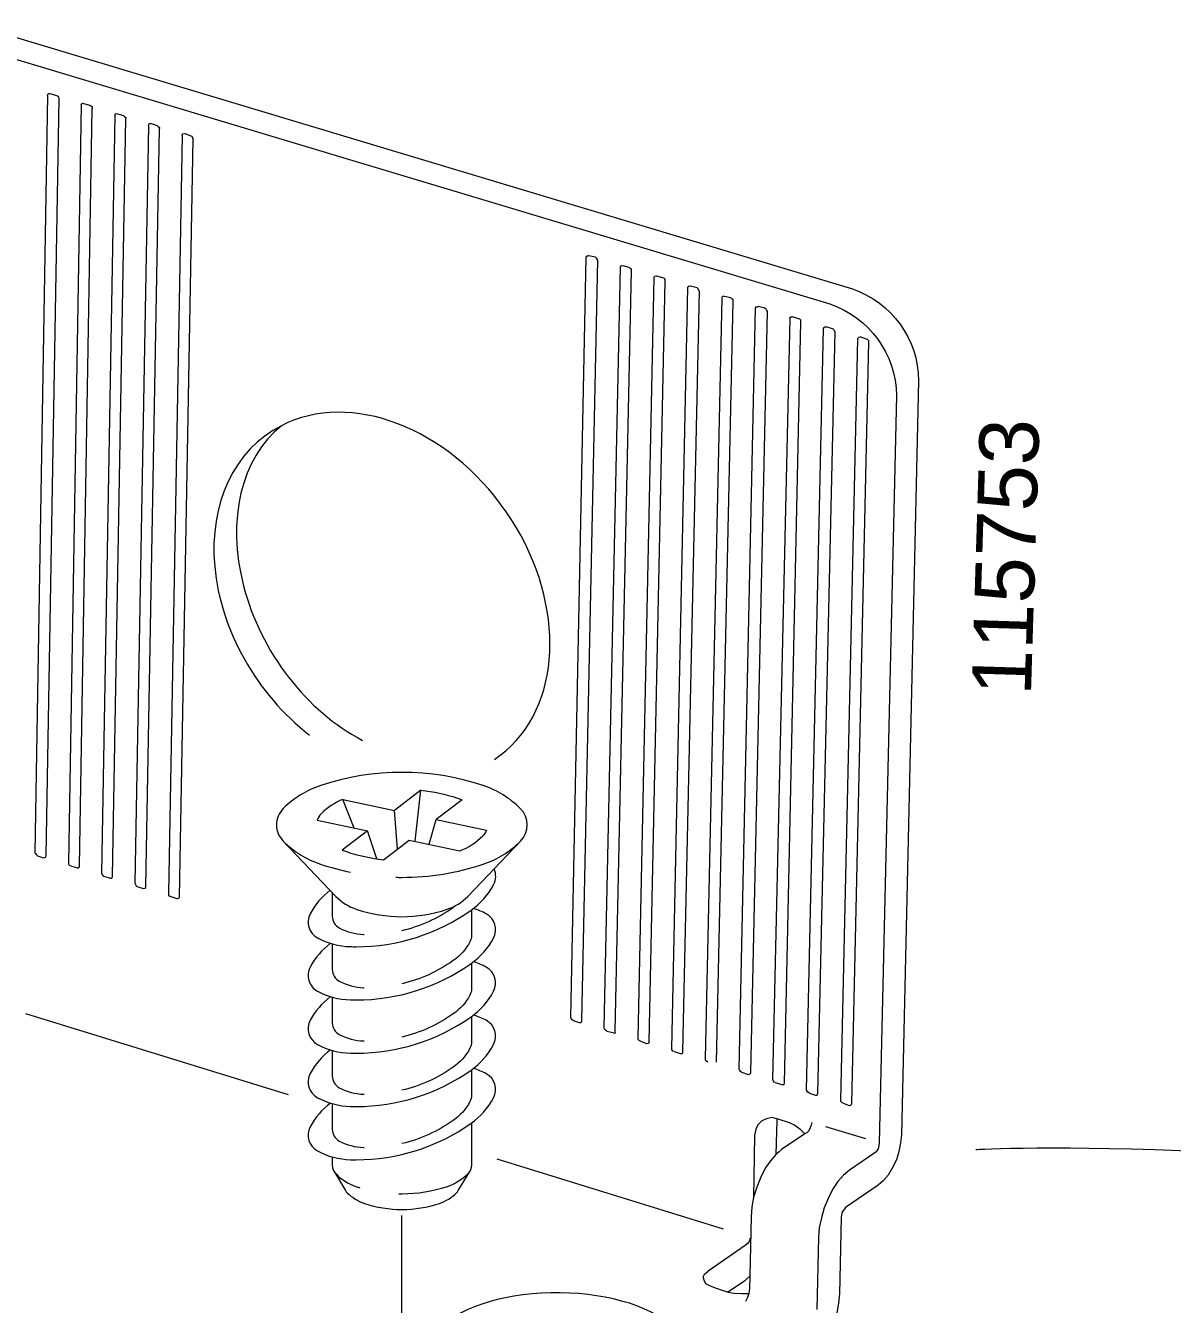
# Model space of a CAD drawing. Header units: metres. Extents: x -8.4 to 7.9, y -3.9 to 2.
# Drawn here: x 3.3059 to 3.4604, y 1.017 to 1.1893 of the extents above; entities that cross this region are included whole.
import ezdxf

# ---------------------------------------------------------------- set-up
doc = ezdxf.new("R2010")
doc.units = ezdxf.units.M
doc.header["$MEASUREMENT"] = 0
doc.layers.add('PDF5_Geometry_Num_Penna__7', color=7, linetype='Continuous', lineweight=18)
doc.layers.add('PDF5_Text_Num_Penna__7', color=7, linetype='Continuous', lineweight=18)
doc.styles.add('GENERATED_STYLE_2', font='')
doc.styles.get('GENERATED_STYLE_2').set_extended_font_data('Arial')

msp = doc.modelspace()

# ---------------------------------------------------------------- linework, layer by layer
at = {"layer": 'PDF5_Geometry_Num_Penna__7', "color": 7, "linetype": 'Continuous', "lineweight": 18, "flags": 128}
for points in [[(3.299251179634374, 1.189297587135925), (3.417277948470453, 1.153819397750529, -0.3189344242175093), (3.426189045990747, 1.14145814653927), (3.423860002369518, 1.039866184139943), (3.423755754621269, 1.038790943079436), (3.423499603011287, 1.037605497256495), (3.423192816780726, 1.036493024857327), (3.42261498640472, 1.035350767387231), (3.422063962592548, 1.034442322723921), (3.421428051328232, 1.033651529090778), (3.420753121620999, 1.033081442833213), (3.416358334405545, 1.030058258134002), (3.416155795923234, 1.02982295607367), (3.415898155059705, 1.029499788054099), (3.415814756861106, 1.029078329300465), (3.415750421107902, 1.02870303740677), (3.415527033075939, 1.018433144950733), (3.415418317567052, 1.017197064507214), (3.415177058492533, 1.015877585865095)], [(3.296177211389232, 1.187275180819901), (3.414240764787907, 1.151798182837343, -0.3177220463754693), (3.423195199586401, 1.139441399386723), (3.420855582264992, 1.038792283407628), (3.420833243461796, 1.038358910625623), (3.420724527952907, 1.037988086492567), (3.420456462314554, 1.037591945049222), (3.420282219649624, 1.03743110566621), (3.416893572130125, 1.035099083537888), (3.416083418200878, 1.034437854963282), (3.415285178300002, 1.033568130892179), (3.414603100175748, 1.032492889831672), (3.413991016968173, 1.031291062219719), (3.413454885691467, 1.030005836409169), (3.413115335882885, 1.028658061949668), (3.412792167863314, 1.027332626293364), (3.412692387875704, 1.026033997200896), (3.412485381632754, 1.016330021092494)], [(3.355790541598441, 1.074557749802125, 0.004140123844156057), (3.35660367403478, 1.074545835773753, 0.0806403839468849), (3.367558623122166, 1.076325493761715, 0.1165535702248088), (3.372582322110269, 1.079429098152428, 0.4141949491668393), (3.372583480856821, 1.083792429994352, 0.1163772108938613), (3.367559218823586, 1.086915426804876, 0.1622565379028696), (3.345666635064004, 1.086916595855594, 0.1164022026815019), (3.340624579183233, 1.083811822414154, 0.4146661469143509), (3.340626351819556, 1.079431667118579, 0.1164791504011241), (3.345646342141721, 1.07632772764203, 0.03008868967222147), (3.349700090295046, 1.075241317179927)], [(3.358402543393488, 1.07940795075207), (3.359173976730528, 1.086298726911305, -0.05380321962607772), (3.364070046689703, 1.085228251462147, -0.02266951007770568), (3.364696873507387, 1.084991906924331), (3.361235550414823, 1.082352353938676), (3.367983358233602, 1.08089884247738, -0.111298151459341), (3.367493691667543, 1.080126515588212)], [(3.350185438025822, 1.081173609756693), (3.34865984669288, 1.085055200200054, 0.1016378032441686), (3.345711869297764, 1.083112915724827, 0.1194826848168909), (3.345189737004392, 1.082248404041137), (3.351953926612182, 1.080794743654487), (3.348576895270346, 1.078219824272745, 0.01666411886012372), (3.349135365350249, 1.078011775552312, 0.05374320001990716), (3.354126747536394, 1.07693027962691), (3.357601176060166, 1.079579661685972), (3.364383236710513, 1.078121682464037, 0.1068005926683775), (3.367493840592897, 1.08012770699105)], [(3.34057066820485, 1.079483604832228), (3.347705681945695, 1.071991170240244, 0.1168196217659522), (3.350522753954082, 1.070240105920374, 0.1626803198903417), (3.362680052125282, 1.070240552696442, 0.1173960018955828), (3.365486326812338, 1.071977766958326), (3.372634743835102, 1.079483604832228)], [(3.346929185146598, 1.072806685482258, 0.1051617508414398), (3.34425746428434, 1.069647085158196, 0.4136684570869019), (3.345237690968586, 1.066395151114257, 0.1166907697632317), (3.349658986897166, 1.065215811230855, 0.005790124790110276), (3.350430420234205, 1.065203897202484, 0.1547565241822287), (3.365918508191506, 1.070119774233826, 0.1160543754686575), (3.368949437009158, 1.073547738046951, 0.2347822101601282), (3.369011898311225, 1.075696093785732)], [(3.347231652541873, 1.072489623402227), (3.347231652541873, 1.06930708857355, 0.2768392543602498), (3.348171371529652, 1.067737862111688, 0.1167173065475508), (3.351450558913496, 1.066863372429245)], [(3.3469741606037, 1.065662885145487, 0.1072732984253491), (3.344257464284341, 1.062467691661667, 0.4144132712902355), (3.345237690968586, 1.05921873612482, 0.1164549404444943), (3.349658986897166, 1.058039247316065, 0.007238060529587614), (3.350430420234205, 1.05802882254124, 0.1548875546802555), (3.365918508191506, 1.062945444199354, 0.1164345035400547), (3.368949437009158, 1.066370429505387, 0.4134393234663101), (3.367961811952835, 1.069634712442863, 0.04840487938733459), (3.36623125143625, 1.07035075745887)], [(3.365973908423433, 1.070160579780998), (3.365973908423433, 1.066709979313968, -0.1236480124760997), (3.365763030121261, 1.065867955358829, -0.1167436648722888), (3.363513065863346, 1.063325799555108, -0.09610586996923418), (3.356603525109426, 1.060212068240275)], [(3.347231652541873, 1.065588124617458), (3.347231652541873, 1.062130077882696, 0.2768392543551474), (3.348171371529647, 1.06056070249547, 0.1167039464734579), (3.351450558913496, 1.059686957439813)], [(3.3469741606037, 1.058488704036371, 0.1064396754436111), (3.344257464284341, 1.055292021299004, 0.4137279799363834), (3.345237690968586, 1.052041576508611, 0.1164646961477286), (3.349658986897166, 1.050862087699856, 0.005790448402435191), (3.350430420234205, 1.05085166292503, 0.1548263335170351), (3.365918508191506, 1.055766795329599, 0.1163493176133453), (3.368949437009158, 1.05919624839627, 0.4136305753699384), (3.367970291560802, 1.062444767783249, 0.04676577645747996), (3.366231251436251, 1.063175682797628)], [(3.365973908423433, 1.06298476049298), (3.365973908423433, 1.059532670772404, -0.1238544968455731), (3.365763030121261, 1.058692284996165, -0.1167052225911197), (3.363513065863346, 1.056148639938898, -0.09570280830579506), (3.356603525109426, 1.053034163997293)], [(3.347231652541873, 1.058413049956213), (3.347231652541873, 1.054955003221452, 0.2763328251342198), (3.348171371529669, 1.053383393953945, 0.1160811474158231), (3.351450558913496, 1.052510393525023)], [(3.3469741606037, 1.051312884748354, 0.1065547250928956), (3.34425746428434, 1.048115457384212, 0.4141449165023415), (3.345237690968586, 1.044866501847367, 0.11669076976294), (3.349658986897166, 1.04368701303861, 0.007237656021304761), (3.350430420234205, 1.043675099010239, 0.1549487668094782), (3.365918508191507, 1.048592465295128, 0.1163010006486629), (3.368949437009158, 1.052016854899741, 0.4133036946032394), (3.367958408276872, 1.055287949350044, 0.04728226595605287), (3.366231251436253, 1.056000757061742)], [(3.365973908423433, 1.055808941204962), (3.365973908423433, 1.052356851484386, -0.1230206958398452), (3.365763030121261, 1.051514976454601, -0.1162693736824409), (3.363513065863346, 1.048971331397334, -0.0959870331326592), (3.356603525109426, 1.045859833962821)], [(3.347231652541873, 1.051235145713231), (3.347231652541873, 1.047778588232015, 0.2769592496202073), (3.348171371529661, 1.046206978964497, 0.1163859369237248), (3.351450558913496, 1.045333233908808)], [(3.3469741606037, 1.044135725132144, 0.1065834628524483), (3.34425746428434, 1.040939042394777, 0.414114876177417), (3.345237690968586, 1.037687852977611, 0.1164744307518473), (3.349658986897166, 1.036511193750594, 0.008684637222597241), (3.350430420234205, 1.036497790468676, 0.1547565241822448), (3.365918508191507, 1.041413816425371, 0.1162443562763824), (3.368949139158449, 1.044840588835659, 0.413578218005434), (3.367966292371638, 1.048096676635023, 0.0478737150456767), (3.366231251436252, 1.048820470013086)], [(3.365973908423433, 1.048630292335207), (3.365973908423433, 1.045181181121723, -0.1234421728368168), (3.36576303012126, 1.044337816838391, -0.1160894885518271), (3.363513065863346, 1.041795661034671, -0.09584490130369945), (3.356603525109426, 1.038682525421257)], [(3.347231652541873, 1.044057837171666), (3.347231652541873, 1.040599790436904, 0.2765257061059851), (3.348171371529648, 1.039029819348262, 0.1167173065477745), (3.351450558913496, 1.038157414620794)], [(3.365973908423433, 1.041454621972544), (3.365973908423433, 1.035802904763921, -0.1994859648785154), (3.365470689650101, 1.034587078168633, -0.1160778393387992), (3.362684147339415, 1.032863713964728, -0.08024040182766583), (3.356605461139037, 1.031879019519842, -0.002861876628741715), (3.356209319695692, 1.031881998026935)], [(3.347231652541873, 1.036883507137195), (3.347231652541873, 1.035802309062502, 0.1990266824743981), (3.347735020240575, 1.034587822795421, 0.1162120957650321), (3.350522753954084, 1.032864011815441, 0.004137483618371055), (3.350935426111793, 1.032732659652643)], [(3.347474549795293, 1.034922309141929), (3.349012948708733, 1.032339943492456, 0.05950663836698733), (3.349230677577249, 1.032062495556791, 0.1168609659978383), (3.351547211468658, 1.030630429346532, 0.162283415121232), (3.361663278372184, 1.030631163305295, 0.1172097071118735), (3.363976074790929, 1.032063240183527, 0.06342121333590181), (3.364193952584764, 1.032339943492456), (3.365732351498205, 1.034922309141929)]]:
    msp.add_lwpolyline(points, format="xyb", dxfattribs=at)
for points in [[(3.3088644602018, 1.179888334304357), (3.308929987357842, 1.180047684433823), (3.309065509430565, 1.180131082632422), (3.309206988517474, 1.18014448591434), (3.310109476166597, 1.179861527740522)], [(3.30886416235109, 1.179887589677584), (3.307169391815277, 1.077855850706003), (3.307261725535154, 1.077742667436476), (3.307355548508578, 1.077605656110207), (3.307511920130951, 1.077467155530391), (3.308332498835022, 1.077187175863665)], [(3.308332796685732, 1.077187175863665), (3.308518953379033, 1.077203557652676), (3.308593416056353, 1.077283977344182), (3.308676814254952, 1.077435881205915), (3.310437111946807, 1.179452727642033)], [(3.310109327241244, 1.17986212344194), (3.310259741849431, 1.17980404255363), (3.310353564822854, 1.179670009734453), (3.310436963021453, 1.179454067970224)], [(3.313416810442463, 1.17860132138955), (3.311711615131825, 1.076492141233556), (3.311726507667289, 1.076350662146647), (3.311802459598156, 1.076212161566831), (3.312040740165581, 1.076082596508293), (3.312858340362559, 1.075817509377033)], [(3.313416512591753, 1.178601172464196), (3.313465657958785, 1.178751587072383), (3.313605647792147, 1.178826049749704), (3.313733723597139, 1.178778393636218), (3.314573662597314, 1.178560962618443)], [(3.314574258298732, 1.178561111543797), (3.314784243048776, 1.178436014245899), (3.314876576768653, 1.178309427694454), (3.314900404825396, 1.178089018169586)], [(3.312858787138624, 1.075817360451678), (3.313000266225532, 1.075830763733596), (3.313137277551802, 1.075906715664463), (3.313204293961391, 1.07605713027265), (3.31490055375075, 1.178088869244231)], [(3.317944736924965, 1.177223315083058), (3.316159121922821, 1.07511562418061), (3.316172525204738, 1.074972655840155), (3.316333364587751, 1.074782031386214), (3.316485268449485, 1.074706079455348), (3.317331164463845, 1.074435035309901)], [(3.317331462314554, 1.074434141757773), (3.317465495133731, 1.074447545039691), (3.317602506460001, 1.074533921745383), (3.31764867331994, 1.074682847100024), (3.31943577757563, 1.176800962777296)], [(3.317945481551739, 1.177223910784477), (3.317991648411677, 1.177374325392664), (3.318128659737947, 1.177460702098356), (3.318296945388691, 1.177404110463592), (3.31911007782503, 1.177183700938724)], [(3.31911037567574, 1.177183849864078), (3.319266747298113, 1.177055774059087), (3.319424608174032, 1.176926209000549), (3.319436522202404, 1.176801111702651)], [(3.322480705376618, 1.175858563133129), (3.320639987993257, 1.073746404470042), (3.320715939924123, 1.073607903890226), (3.320815719911733, 1.073409833168553), (3.320967623773467, 1.073333881237686), (3.321777777702713, 1.073059858585147)], [(3.32177703307594, 1.073058965033019), (3.322000421107901, 1.073081303836215), (3.322128496912893, 1.073166191288361), (3.322113604377428, 1.07330767037527), (3.323963257282069, 1.175415361277717)], [(3.3224801096752, 1.175859009909192), (3.322520319520952, 1.176006446010287), (3.322593292944726, 1.176085376448247), (3.322818170230234, 1.176107715251443), (3.32363725968076, 1.175815821556347)], [(3.323637706456823, 1.175816119407056), (3.32379258882565, 1.175688043602065), (3.323948960448023, 1.175558478543527), (3.323963852983487, 1.175415510203072)], [(3.327013993171888, 1.174491726228234), (3.32516731877434, 1.072367653536776), (3.32518816832399, 1.072153201026093), (3.325344539946363, 1.072023635967555), (3.325493465301004, 1.071956619557968), (3.326312554751529, 1.071694510933799)], [(3.326312703676884, 1.071693617381671), (3.326439290228328, 1.071707020663589), (3.326609065132619, 1.071794886622827), (3.326665656767383, 1.071870838553693), (3.32849148161528, 1.174047035119276)], [(3.327014737798661, 1.174491130526816), (3.327002823770289, 1.174632609613725), (3.327118985546909, 1.174718986319417), (3.327360244621428, 1.174741325122613), (3.328171887804221, 1.17444794217397)], [(3.328172334580285, 1.17444824002468), (3.328313813667193, 1.174390159136369), (3.328422529176082, 1.174184642146965), (3.328491034839216, 1.174046141567149)], [(3.37965493612752, 1.055285468583399), (3.379514946294158, 1.055334613950431), (3.379403252278177, 1.055549066461114), (3.379336235868588, 1.05568756704093), (3.3814256585942, 1.158112468948763)], [(3.381426254295619, 1.158113064650181), (3.381494759958754, 1.158254543737091), (3.381631771285023, 1.158339431189235), (3.381779207386117, 1.158281350300926)], [(3.382998757115272, 1.157677457987857), (3.382888552352838, 1.157811490807034), (3.382828982210981, 1.15794999138685), (3.382672610588608, 1.158079556445388), (3.381779058460763, 1.158280605674153)], [(3.379655382903583, 1.055284723956626), (3.380467026086377, 1.05499283026153), (3.380688924864792, 1.05501367981118), (3.380825936191061, 1.055107502784604), (3.380811043655597, 1.055250471125059), (3.382998757115272, 1.157678351539985)], [(3.384196861593358, 1.053846402881504), (3.384040489970985, 1.053967032418764), (3.383885607602159, 1.054086172702476), (3.383861779545416, 1.054318496255716), (3.386031621962534, 1.156752333684828)], [(3.384196116966586, 1.053845658254731), (3.385010738656471, 1.053625248729863), (3.385241572956164, 1.053576103362831), (3.385357734732784, 1.053658012307883), (3.38534284219732, 1.053811405423164), (3.38752459864281, 1.156310770008317)], [(3.386032217663953, 1.156752482610182), (3.386020303635581, 1.156886515429359), (3.386157314961852, 1.156971402881504), (3.386386660007998, 1.156920768260927)], [(3.387524747568165, 1.156310472157608), (3.387511344286246, 1.156451951244517), (3.387354972663873, 1.156581516303055), (3.387198601041501, 1.156711081361592), (3.386386957858707, 1.156921066111636)], [(3.388722703120895, 1.052460354605862), (3.388567820752069, 1.052591408917946), (3.388411449129696, 1.052717995469391), (3.388396556594232, 1.05287138858467), (3.390578313039721, 1.155367774662732)], [(3.388723000971604, 1.052460205680507), (3.389545068929223, 1.052178736760235), (3.389766967707638, 1.052199586309885), (3.389903979033907, 1.052277027494298), (3.389889086498443, 1.052436377623764), (3.392058928915561, 1.154871704306422)], [(3.390578461965076, 1.155367923588086), (3.390609736289551, 1.155516848942727), (3.390782489700934, 1.155603225648419), (3.39092099028075, 1.155546634013655)], [(3.39205952461698, 1.154870810754294), (3.39203867506733, 1.155082284757885), (3.39195974462937, 1.155222274591247), (3.391727421076131, 1.155323543832403), (3.390921734907523, 1.155546931864364)], [(3.393250182827333, 1.051091879522066), (3.393099768219146, 1.051149960410376), (3.392955310625144, 1.051351009639142), (3.39294041808968, 1.051504402754422), (3.395104303492613, 1.154000788832482)], [(3.393250480678043, 1.051091581671357), (3.394069570128568, 1.050810112751085), (3.394292958160529, 1.050830962300735), (3.394429969486799, 1.050908403485148), (3.394415076951335, 1.05106924286816), (3.396666828313505, 1.153501591043726)], [(3.395104452417968, 1.154000193131063), (3.395171468827556, 1.154152096992797), (3.395308480153826, 1.154235495191396), (3.39545591625492, 1.154178903556633)], [(3.396666530462796, 1.15350203781979), (3.396565261221641, 1.153706065555648), (3.396507180333331, 1.153837119867732), (3.396352297964504, 1.153968174179816), (3.395455767329565, 1.154179648183406)], [(3.397792108293172, 1.04965340952159), (3.3976357366708, 1.049781485326581), (3.397489789823251, 1.049914028892212), (3.397467451020055, 1.050138906177719), (3.399711756114494, 1.152639760016419)], [(3.399711905039849, 1.152639611091064), (3.399761050406879, 1.152788536445705), (3.399834023830654, 1.152867466883665), (3.4000633688768, 1.152818321516634)], [(3.401210391958245, 1.15213564769096), (3.401189542408596, 1.152350100201643), (3.401033170786222, 1.152469240485355), (3.400878288417397, 1.152598805543892), (3.40006366672751, 1.152817725815215)], [(3.398949705074796, 1.049629432539492), (3.401210391958245, 1.152136243392378)], [(3.402345649936672, 1.048287168318114), (3.402190767567847, 1.048407797855373), (3.402096944594423, 1.048543319928096), (3.402001632367452, 1.048687777522098), (3.404238491194159, 1.151273518812943)], [(3.404237746567385, 1.151273220962233), (3.404286891934417, 1.15141172154205), (3.404467091613533, 1.15142810333106), (3.404592188911431, 1.151441506612978)], [(3.405816653177289, 1.150774469949541), (3.405715383936132, 1.150982965446039), (3.405639432005266, 1.151109551997484), (3.405466678593882, 1.151234649295382), (3.40459248676214, 1.151441655538333)], [(3.402345947787382, 1.04828672154205), (3.403229075140402, 1.048011209635964), (3.403354172438302, 1.048023123664336), (3.403525436596138, 1.048113968130666), (3.403573092709623, 1.048270339753039), (3.405817397804062, 1.150775661352379)], [(3.406872980717756, 1.046911246966587), (3.406741926405673, 1.046970817108442), (3.406628743136145, 1.047103360674073), (3.40656470523365, 1.047322280945395), (3.408871558977038, 1.14983355955892)], [(3.406873129643111, 1.046910800190523), (3.407783063559967, 1.046629331270251), (3.407917096379144, 1.046642734552169), (3.408060064719599, 1.046656137834087), (3.408109210086631, 1.046805063188728), (3.410343090406244, 1.149407186268583)], [(3.408871261126328, 1.149834155260338), (3.408856368590864, 1.14997861285434), (3.408993379917134, 1.150060521799393), (3.409179536610435, 1.150081371349043)], [(3.410343537182309, 1.149407037343228), (3.410324176886205, 1.149602129557808), (3.410169294517379, 1.149733183869892), (3.410017390655645, 1.149788286251109), (3.409180430162563, 1.150080179946205)], [(3.411503665694961, 1.045481712487389), (3.411268363634628, 1.045602342024648), (3.411173051407658, 1.045737864097371), (3.411097099476792, 1.04587487542364), (3.413396506952447, 1.148466573728671)], [(3.411503367844252, 1.045482010338098), (3.412315011027045, 1.045188627389455), (3.412449043846221, 1.045205009178465), (3.412586055172492, 1.045288407377065), (3.412635200539523, 1.045437332731705), (3.414967371593199, 1.148040945065107)], [(3.41339725157922, 1.148466275877962), (3.413444907692705, 1.148613711979056), (3.413572983497696, 1.148700088684748), (3.413741269148441, 1.148714981220212)], [(3.414967669443909, 1.148040498289044), (3.414857464681474, 1.148173041854675), (3.414756195440319, 1.148371112576347), (3.414607270085678, 1.148429193464656), (3.413742013775214, 1.148715130145567)], [(3.416031145401399, 1.044113088478239), (3.415880730793212, 1.044172658620095), (3.415700531114097, 1.044361793820489), (3.415690106339272, 1.044494337386119), (3.418002917096845, 1.147102417480161)], [(3.416031443252109, 1.044113386328948), (3.41685202195618, 1.043822981887398), (3.416992011789543, 1.043836385169316), (3.417111152073256, 1.043919783367914), (3.417196039525401, 1.044071687229648), (3.41949395774751, 1.146672321055957)], [(3.418003214947554, 1.147102864256224), (3.418050871061039, 1.147253278864411), (3.418126822991907, 1.147333698555918), (3.418330850727765, 1.147351569598475)], [(3.419493213120737, 1.146671874279894), (3.419481299092366, 1.146814842620349), (3.419318970455806, 1.147006956327836), (3.419150684805062, 1.147063547962599), (3.418330106100991, 1.147352463150603)], [(3.369065747711133, 1.090432001204009), (3.370619039160037, 1.091598086730848)], [(3.359173232103755, 1.086299471538078), (3.355587109564002, 1.083566691280418)], [(3.34865984669288, 1.085055200200054), (3.355586364937228, 1.083565946653645)], [(3.356027481837675, 1.078381259357176), (3.355586662787938, 1.083565350952226)], [(3.3602641103265, 1.07900808617486), (3.361235103638759, 1.082352949640095)], [(3.353242428780535, 1.077040335463989), (3.351954224462891, 1.080794743654487)], [(3.341309486889223, 1.045251176038404), (3.305944182922646, 1.056165915280036)], [(3.407113941941565, 1.042025601782237), (3.406408035760567, 1.042174527136878), (3.405682769283466, 1.042033048049969), (3.405060261301067, 1.041766471665162), (3.404519662263721, 1.041200555317526), (3.404244150357635, 1.040607832406055), (3.404098203510087, 1.039781296687798), (3.403970127705096, 1.031319358037102)], [(3.407733471416872, 1.037905879696806), (3.407396900115383, 1.037576754663049), (3.407014161953956, 1.03726103291121), (3.407137769998308, 1.041803256227758)], [(3.407138365699727, 1.041804298705241), (3.407121983910716, 1.041963648834706), (3.407114537642984, 1.042026197483655), (3.407212828377047, 1.042033643751387), (3.408749738036941, 1.041533254559794)], [(3.408749142335523, 1.041533850261212), (3.409520575672563, 1.041185364931353), (3.410208610811003, 1.040665615443656), (3.410866860878517, 1.040005876122597)], [(3.411801814254952, 1.041529531425928), (3.41173628709891, 1.041173599828336), (3.41158289398363, 1.040798307934641), (3.411396737290329, 1.040409612759028), (3.411192709554471, 1.040181756966427)], [(3.413647446175017, 1.040971805972798), (3.419011737449182, 1.039350008860758)], [(3.410866711953162, 1.040005280421178), (3.407733322491517, 1.037905432920741)], [(3.411192411703761, 1.040182054817137), (3.410866265177098, 1.040004833645114)], [(3.407013864103247, 1.037260586135146), (3.40622455972365, 1.036375969528579), (3.405526099810384, 1.035381148159578), (3.404924441377635, 1.034161449505069), (3.404394267115113, 1.032821121313301), (3.403954937318923, 1.031474836107347), (3.403713678244404, 1.030155357465228), (3.403613898256795, 1.028837368076656), (3.403463483648608, 1.020808802207964)], [(3.399928591430851, 1.027159723956626), (3.369415275518475, 1.036579252637664)], [(3.356596227767049, 0.9883868589505103), (3.356596227767049, 1.028977953611437)], [(3.403522160238336, 1.025939578526053), (3.403376213390788, 1.02549280246213), (3.403091765963424, 1.025177080710292), (3.402843060621173, 1.024946246410599), (3.397842147212332, 1.0215030922113)], [(3.398850818639314, 1.019222747181039), (3.398083853062913, 1.019517619383228), (3.397552189546846, 1.01981100233187), (3.397300505697503, 1.020290541973814), (3.397175408399605, 1.02071944699518), (3.397367522107091, 1.021088781874689), (3.397841104734849, 1.021502794360591)], [(3.402725409591008, 1.020158891960312), (3.400482593750116, 1.018657724385531), (3.400412598833434, 1.018715805273842), (3.400333668395474, 1.018706869752563), (3.39885037186325, 1.01922215147962)], [(3.402725260665652, 1.020159338736376), (3.403064810474234, 1.020481017502401), (3.403463930424671, 1.02080865328261)], [(3.403464079350026, 1.02080865328261), (3.403398552193984, 1.019143667817725)], [(3.400483189451534, 1.018657277609468), (3.401369295311647, 1.018517287776105), (3.402381987723205, 1.01846963166262), (3.403317238950351, 1.018488991958724), (3.403144485538966, 1.017958817696202), (3.40285259184387, 1.017425664926587)], [(3.403398552193984, 1.019144114593789), (3.403362810108871, 1.018861156419971), (3.403316643248932, 1.018488843033369)]]:
    msp.add_lwpolyline(points, dxfattribs=at)
at = {"layer": 'PDF5_Geometry_Num_Penna__7', "color": 7, "linetype": 'Continuous', "lineweight": 18}
msp.add_arc((3.351991446369694, 1.086853251100927), 0.02000501533947192, 283.3292264507135, 305.1673327468565, dxfattribs=at)
for centre, major_axis, ratio, start_param, end_param in [((3.353986329643796, 1.112469847727988), (-0.01540278168143925, 0.02183734065139203), 0.7539793516673154, 3.219184116037626, 6.179558153666634), ((3.353737027333898, 1.112599959869451), (-0.01521025544641161, 0.02168228481434704), 0.7615494792126672, 6.176579953507881, 8.239023816931972), ((3.355054983143506, 1.114537720974042), (-0.01307824510305292, 0.02197297597567154), 0.7313196631733172, 0.104625946640146, 2.276852057413569), ((3.377675009008117, 1.010787979500719), (-0.01699031603287422, 0.0001653854451685555), 0.4592102426529787, 2.569309303762251, 7.283218793251535)]:
    msp.add_ellipse(centre, major_axis=major_axis, ratio=ratio, start_param=start_param, end_param=end_param, dxfattribs=at)
for points in [[(3.351450707838851, 1.066862776727829), (3.3514715573885, 1.066862776727829), (3.351490860490102, 1.066861287474283), (3.351510277980706, 1.066861287474283)], [(3.351450707838851, 1.059686957439811), (3.351471610508458, 1.059686957439811), (3.351490917684603, 1.059685468186266), (3.351510277980706, 1.059685468186266)], [(3.351450707838851, 1.052509797823602), (3.351471610508458, 1.052509797823602), (3.351490917684603, 1.052508308570055), (3.351510277980706, 1.052508308570055)], [(3.729331668824379, 0.9325145336498797), (3.621213350608624, 1.047605536969923), (3.433902485809015, 1.03785241549449), (3.433902485809016, 1.03785241549449)], [(3.351450707838851, 1.045332638207393), (3.3514715573885, 1.045332638207393), (3.351490860490102, 1.045331148953846), (3.351510277980706, 1.045331148953846)], [(3.351450707838851, 1.038156818919376), (3.3514715573885, 1.038156818919376), (3.351490917684603, 1.03815532966583), (3.351510277980706, 1.03815532966583)], [(3.416643526459683, 1.011214137309869), (3.416643526459683, 1.011214137309869), (3.599780013568705, 1.036643141614805), (3.72933166882438, 0.9325145336498795)]]:
    msp.add_open_spline(points, degree=3, dxfattribs=at)

# ---------------------------------------------------------------- texts
at = {"layer": 'PDF5_Text_Num_Penna__7', "color": 7, "linetype": 'Continuous', "lineweight": 18, "insert": (3.441418376089792, 1.09895626372867), "char_height": 0.007995177938573383, "attachment_point": 7, "rotation": 88.23731529273296, "style": 'GENERATED_STYLE_2'}
msp.add_mtext('\\A1;{\\pql;\\fArial|b0|i0|c0|p34;115753}', dxfattribs=at)

doc.saveas('drawing.dxf')
